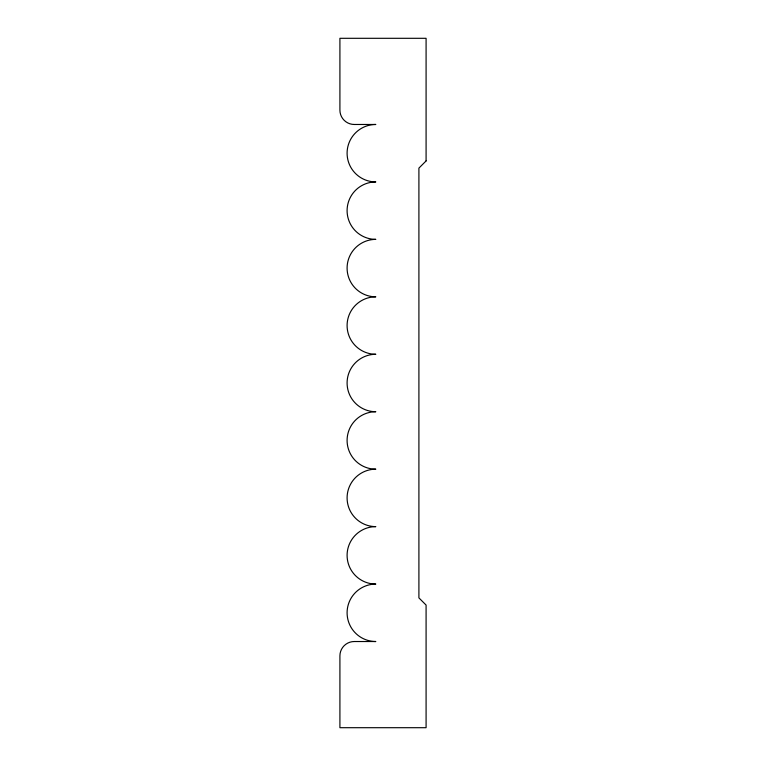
<?xml version="1.0" encoding="UTF-8"?>
<svg xmlns="http://www.w3.org/2000/svg" width="766" height="766" viewBox="0 0 766 766"><rect width="100%" height="100%" fill="white"/><g stroke="black" fill="none" stroke-linecap="round" stroke-linejoin="round"><path stroke-width="1.15" d="M426.088 160.937L418.906 168.118L418.906 597.882L426.088 605.063L426.088 727.7L339.913 727.7L339.913 655.888A14.363 14.363 0 0 1 354.275 641.525L375.819 641.525A28.725 28.725 0 0 1 347.094 612.8A28.725 28.725 0 0 1 375.819 584.075A28.725 28.725 0 0 1 347.094 555.35A28.725 28.725 0 0 1 375.819 526.625A28.725 28.725 0 0 1 347.094 497.9A28.725 28.725 0 0 1 375.819 469.175A28.725 28.725 0 0 1 347.094 440.45A28.725 28.725 0 0 1 375.819 411.725A28.725 28.725 0 0 1 347.094 383A28.725 28.725 0 0 1 375.819 354.275A28.725 28.725 0 0 1 347.094 325.55A28.725 28.725 0 0 1 375.819 296.825A28.725 28.725 0 0 1 347.094 268.1A28.725 28.725 0 0 1 375.819 239.375A28.725 28.725 0 0 1 347.094 210.65A28.725 28.725 0 0 1 375.819 181.925A28.725 28.725 0 0 1 347.094 153.2A28.725 28.725 0 0 1 375.819 124.475L354.275 124.475A14.363 14.363 0 0 1 339.913 110.112L339.913 38.3L426.088 38.3L426.088 160.937"/></g></svg>
